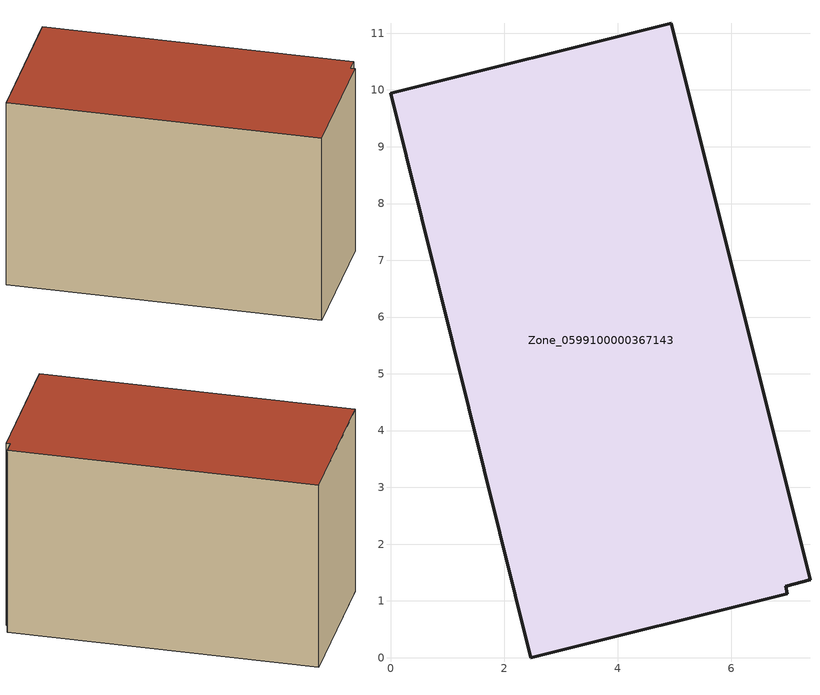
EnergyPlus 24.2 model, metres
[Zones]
Zone_0599100000367143
 floor ground (C_G): 7.39,1.37 6.96,1.26 6.99,1.12 2.48,0 0,9.94 4.95,11.17 z0
 wall outside (C_F): 7.39,1.37 4.95,11.17 0,9.94 2.48,0 6.99,1.12 6.96,1.26 7.39,1.37 z0:6.57
 roof outside (C_R): 6.96,1.26 7.39,1.37 4.95,11.17 0,9.94 2.48,0 6.99,1.12 z6.57
[BUILDING]
Pand.0599100000367143: North Axis=0; Terrain=City; Loads Convergence Tolerance Value=0.04; Temperature Convergence Tolerance Value=0.4; Solar Distribution=FullExterior; Maximum Number of Warmup Days=25; Minimum Number of Warmup Days=1
[Site:Location]
Rotterdam.The.Hague.AP_ZH_NLD Design_Conditions: Latitude=51.96; Longitude=4.45; Time Zone=1; Elevation=-4.5
[SITE:GROUNDTEMPERATURE:BUILDINGSURFACE]
18, 18, 18, 18, 18, 18, 18, 18, 18, 18, 18, 18
[MATERIAL] Thermal Absorptance=0.9; Solar Absorptance=0.7; Visible Absorptance=0.7
Name | Roughness | Thickness | Conductivity | Density | Specific Heat
G.TI.1992-2005 | MediumSmooth | 0.15 | 0.06 | 540 | 1210
F.TI.1992-2005 | Rough | 0.3 | 0.12 | 1920 | 840
R.TI.1992-2005 | MediumRough | 0.2 | 0.08 | 1500 | 1000
[CONSTRUCTION]
C_G: G.TI.1992-2005
C_F: F.TI.1992-2005
C_R: R.TI.1992-2005
[ZONE]
Zone_0599100000367143: Type=1; Multiplier=1; Ceiling Height=Autocalculate; Volume=Autocalculate; Floor Area=autocalculate; Part of Total Floor Area=Yes
[ZONEINFILTRATION:DESIGNFLOWRATE]
Infil_Zone_0599100000367143: Zone or ZoneList or Space or SpaceList=Zone_0599100000367143; Schedule=AlwaysOn; Design Flow Rate Calculation Method=Flow/Area; Flow Rate per Floor Area=0.0015; Constant Term Coefficient=1; Temperature Term Coefficient=0; Velocity Term Coefficient=0; Velocity Squared Term Coefficient=0
[HVACTEMPLATE:ZONE:IDEALLOADSAIRSYSTEM]
Zone_0599100000367143: Maximum Heating Supply Air Temperature=50; Minimum Cooling Supply Air Temperature=13; Maximum Heating Supply Air Humidity Ratio=0.0156; Minimum Cooling Supply Air Humidity Ratio=0.0077; Heating Limit=NoLimit; Cooling Limit=NoLimit; Dehumidification Control Type=ConstantSensibleHeatRatio; Cooling Sensible Heat Ratio=0.7; Dehumidification Setpoint=60; Humidification Control Type=None; Humidification Setpoint=30; Outdoor Air Method=None; Outdoor Air Flow Rate per Person=0.00944; Outdoor Air Flow Rate per Zone Floor Area=0; Outdoor Air Flow Rate per Zone=0; Demand Controlled Ventilation Type=None; Outdoor Air Economizer Type=NoEconomizer; Heat Recovery Type=None; Sensible Heat Recovery Effectiveness=0.7; Latent Heat Recovery Effectiveness=0.65
[ZONECONTROL:THERMOSTAT]
ThermostatControl_Zone_0599100000367143: Zone or ZoneList=Zone_0599100000367143; Control Type Schedule=DualSetpointControlType; Control 1=Thermostat_Zone_0599100000367143; Temperature Difference Between Cutout And Setpoint=0
[THERMOSTATSETPOINT:DUALSETPOINT]
Thermostat_Zone_0599100000367143: Heating Setpoint Temperature Schedule=HeatingSetpoint_Zone_0599100000367143; Cooling Setpoint Temperature Schedule=CoolingSetpoint_Zone_0599100000367143
[SCHEDULE:COMPACT]
HeatingSetpoint_Zone_0599100000367143: Through: 12/31, For: AllDays, Until: 24:00, 21
CoolingSetpoint_Zone_0599100000367143: Through: 12/31, For: AllDays, Until: 24:00, 24
DualSetpointControlType: Through: 12/31, For: AllDays, Until: 24:00, 4
AlwaysOn: Through: 12/31, For: AllDays, Until: 24:00, 1
